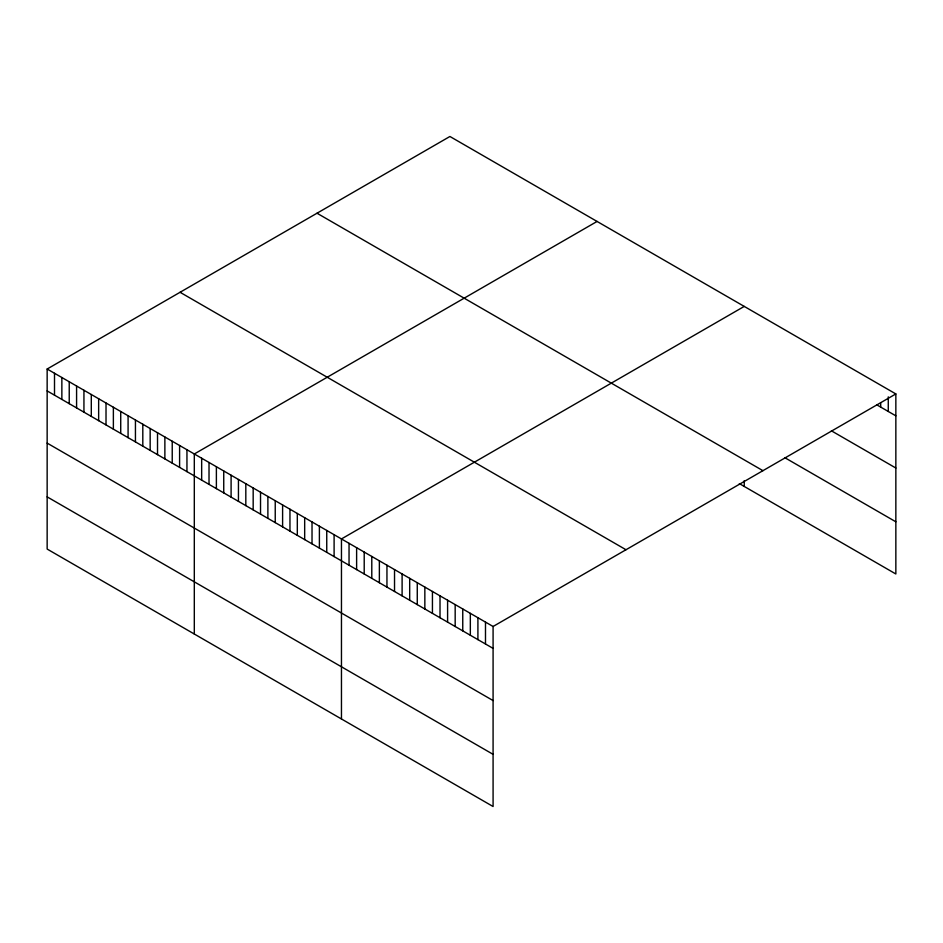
<?xml version="1.0" encoding="UTF-8"?>
<svg xmlns="http://www.w3.org/2000/svg" width="943" height="943" viewBox="0 0 943 943"><rect width="100%" height="100%" fill="white"/><g stroke="black" fill="none" stroke-linecap="round" stroke-linejoin="round"><path stroke-width="1.41" d="M47.15 369.019L493.083 626.482L493.083 806.513L47.15 549.062L47.15 369.019L449.917 136.487L895.85 393.938L895.85 573.981L739.324 483.606M597.084 221.44L194.305 453.984L194.305 634.026M744.239 306.404L341.46 538.936L341.46 718.979M493.083 626.482L895.85 393.938M876.896 404.901L895.85 415.839M831.408 430.821L895.85 468.023M784.67 457.603L895.85 521.797M317.013 213.224L762.934 470.675M180.066 292.283L625.987 549.734M47.15 390.921L493.083 648.383M47.15 443.116L493.083 700.566M47.15 496.878L493.083 754.329M888.271 396.862L888.271 411.466M880.691 402.708L880.691 407.093M744.239 480.647L744.239 486.447M485.492 622.097L485.492 643.998M477.912 617.724L477.912 639.625M470.333 613.351L470.333 635.252M462.754 608.966L462.754 630.879M455.174 604.593L455.174 626.494M447.595 600.219L447.595 622.121M440.016 595.835L440.016 617.748M432.436 591.461L432.436 613.363M424.845 587.088L424.845 608.989M417.266 582.703L417.266 604.616M409.686 578.33L409.686 600.231M402.107 573.957L402.107 595.858M394.528 569.584L394.528 591.485M386.948 565.199L386.948 587.112M379.369 560.826L379.369 582.727M371.79 556.453L371.79 578.354M364.21 552.068L364.21 573.981M356.619 547.694L356.619 569.596M349.04 543.321L349.04 565.222M334.105 534.693L334.105 556.594M326.749 530.449L326.749 552.35M319.394 526.194L319.394 548.107M312.027 521.951L312.027 543.852M304.672 517.707L304.672 539.608M297.316 513.452L297.316 535.353M289.961 509.208L289.961 531.109M282.605 504.953L282.605 526.866M275.238 500.709L275.238 522.611M267.883 496.466L267.883 518.367M260.527 492.211L260.527 514.124M253.172 487.967L253.172 509.868M245.817 483.724L245.817 505.625M238.449 479.468L238.449 501.37M231.094 475.225L231.094 497.126M223.739 470.97L223.739 492.883M216.383 466.726L216.383 488.627M209.016 462.483L209.016 484.384M201.661 458.227L201.661 480.128M186.95 449.728L186.95 471.641M179.594 445.485L179.594 467.386M172.227 441.241L172.227 463.143M164.872 436.986L164.872 458.899M157.516 432.743L157.516 454.644M150.161 428.499L150.161 450.4M142.806 424.244L142.806 446.145M135.438 420L135.438 441.902M128.083 415.745L128.083 437.658M120.728 411.502L120.728 433.403M113.372 407.258L113.372 429.159M106.017 403.003L106.017 424.916M98.65 398.759L98.65 420.661M91.294 394.516L91.294 416.417M83.939 390.261L83.939 412.162M76.583 386.017L76.583 407.918M69.228 381.762L69.228 403.675M61.861 377.518L61.861 399.419M54.505 373.275L54.505 395.176"/></g></svg>
